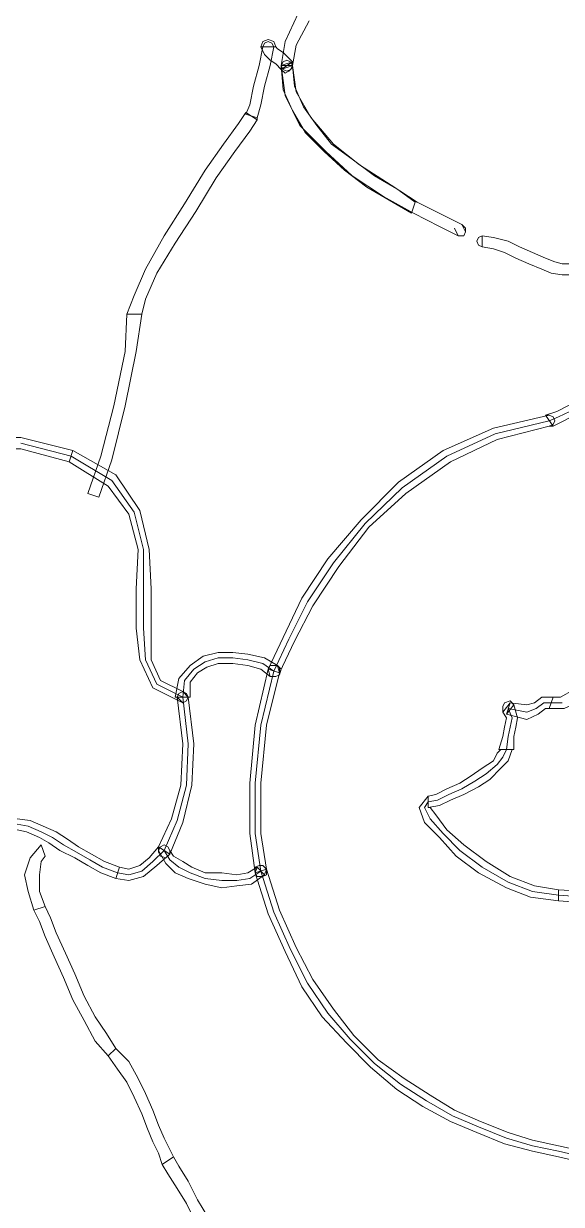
# Model space of a CAD drawing. Header units: millimetres. Extents: x -29311 to -3405, y 28913 to 42880.
# Drawn here: x -8597.88 to -8583.58, y 31404.59 to 31435.98 of the extents above; entities that cross this region are included whole.
import ezdxf

# ---------------------------------------------------------------- set-up
doc = ezdxf.new("R2010")
doc.units = ezdxf.units.MM
doc.layers.add('MIM_İnsan', color=251, linetype='Continuous', lineweight=9)
doc.layers.add('MIM_Selinoks', color=251, linetype='Continuous', lineweight=9)

# ---------------------------------------------------------------- blocks, each defined once
blk = doc.blocks.new('160718_InsanKadın')
at = {"layer": 'MIM_İnsan', "flags": 128}
for points in [[(67.218, 37.617), (67.515, 37.12), (67.762, 36.623), (68.01, 36.226), (68.158, 35.978), (68.456, 36.176), (68.307, 36.425), (68.059, 36.822), (67.812, 37.22), (67.515, 37.816)], [(57.274, 35.829), (57.917, 35.68), (58.61, 35.531), (59.253, 35.332), (59.995, 35.034), (60.687, 34.736), (61.331, 34.339), (62.023, 33.891), (62.716, 33.395), (63.359, 32.749), (63.904, 32.053), (64.448, 31.259), (64.893, 30.414), (65.339, 29.421), (65.684, 28.328), (65.684, 28.328), (65.684, 28.328), (65.784, 28.229), (65.882, 28.229), (65.981, 28.278), (65.981, 28.427), (65.981, 28.427), (65.981, 28.427), (65.981, 28.427), (65.635, 29.52), (65.19, 30.514), (64.745, 31.457), (64.201, 32.252), (63.557, 32.948), (62.914, 33.593), (62.221, 34.189), (61.529, 34.636), (60.787, 35.034), (60.094, 35.332), (59.352, 35.63), (58.61, 35.829), (57.917, 35.978), (57.274, 36.127)], [(57.274, 35.978), (57.917, 35.829), (58.61, 35.68), (59.302, 35.481), (60.045, 35.183), (60.737, 34.885), (61.429, 34.487), (62.123, 34.04), (62.815, 33.494), (63.459, 32.848), (64.052, 32.153), (64.596, 31.358), (65.042, 30.464), (65.487, 29.47), (65.833, 28.378), (65.981, 27.384), (65.981, 26.043), (65.833, 24.503), (65.487, 23.062), (65.09, 22.218), (64.596, 21.224), (63.904, 20.181), (63.062, 19.138), (62.073, 18.194), (60.885, 17.35), (59.599, 16.754), (58.165, 16.406), (57.917, 16.307), (57.62, 16.158)], [(57.175, 29.073), (57.917, 29.023), (58.61, 28.924), (59.253, 28.676), (59.946, 28.278), (60.54, 27.831), (60.984, 27.384), (61.331, 26.987), (61.479, 26.689), (61.381, 26.54), (61.132, 26.49), (60.836, 26.341), (60.49, 26.192), (60.143, 25.993), (59.846, 25.794), (59.549, 25.546), (59.401, 25.347), (59.302, 25.149), (59.253, 24.801), (59.204, 24.553), (59.154, 24.304), (59.253, 24.056), (58.758, 24.155), (58.51, 24.056), (58.313, 23.907), (58.115, 23.907), (57.818, 23.907)], [(72.215, 17.002), (70.88, 17.35), (69.791, 17.996), (69.198, 18.84), (68.95, 19.834), (68.95, 20.877), (68.95, 21.92), (68.9, 22.764), (68.603, 23.41), (67.911, 23.758), (67.911, 23.758), (67.911, 23.758), (67.762, 25), (67.812, 26.093), (68.059, 27.036), (68.406, 27.831), (68.703, 28.129), (69, 28.378), (69.345, 28.477), (69.642, 28.427), (70.039, 28.278), (70.384, 28.079), (70.731, 27.881), (71.078, 27.682), (71.375, 27.483), (71.672, 27.334), (72.017, 27.185), (72.314, 27.136)], [(72.314, 27.285), (72.067, 27.334), (71.72, 27.483), (71.473, 27.632), (71.176, 27.831), (70.781, 28.03), (70.434, 28.229), (70.088, 28.427), (69.692, 28.576), (69.593, 28.278), (69.989, 28.129), (70.336, 27.93), (70.681, 27.732), (70.978, 27.533), (71.275, 27.334), (71.622, 27.185), (71.968, 27.036), (72.314, 26.987)], [(64.843, 5.577), (65.19, 6.322), (65.289, 6.968), (64.992, 6.869), (65.289, 6.968), (65.239, 7.067), (65.14, 7.117), (65.042, 7.067), (64.992, 6.968), (65.289, 7.067), (65.289, 7.067), (64.992, 6.968), (64.893, 6.422), (64.547, 5.776)], [(64.843, 5.577), (65.19, 6.322), (65.289, 6.968), (64.992, 6.968), (64.893, 6.422), (64.547, 5.776)]]:
    blk.add_lwpolyline(points, dxfattribs=at)
for points in [[(68.456, 36.176), (68.456, 36.176), (68.307, 36.425), (68.059, 36.822), (67.812, 37.22), (67.515, 37.816), (67.169, 38.312), (66.872, 38.809), (66.625, 39.207), (66.378, 39.455), (66.179, 39.256), (66.328, 39.008), (66.575, 38.61), (66.872, 38.114), (67.218, 37.617), (67.515, 37.12), (67.762, 36.623), (68.01, 36.226), (68.158, 35.978), (68.158, 35.978), (68.456, 36.176)], [(68.158, 35.978), (68.158, 35.978), (68.257, 35.779), (68.406, 35.481), (68.554, 35.133), (68.703, 34.736), (68.9, 34.289), (69.098, 33.891), (69.345, 33.444), (69.692, 33.097), (69.89, 33.295), (69.642, 33.643), (69.395, 33.991), (69.198, 34.388), (69, 34.835), (68.851, 35.233), (68.703, 35.58), (68.554, 35.878), (68.456, 36.176), (68.456, 36.176), (68.158, 35.978)], [(69.89, 33.295), (69.89, 33.295), (69.642, 33.643), (69.395, 33.991), (69.198, 34.388), (69, 34.835), (68.851, 35.233), (68.703, 35.58), (68.554, 35.878), (68.456, 36.176), (68.158, 35.978), (68.257, 35.779), (68.406, 35.481), (68.554, 35.133), (68.703, 34.736), (68.9, 34.289), (69.098, 33.891), (69.345, 33.444), (69.692, 33.097), (69.692, 33.097), (69.89, 33.295)], [(69.692, 33.097), (69.692, 33.097), (69.939, 32.699), (70.236, 32.252), (70.533, 31.706), (70.781, 31.11), (71.028, 30.563), (71.275, 30.017), (71.423, 29.619), (71.572, 29.321), (71.869, 29.421), (71.72, 29.719), (71.572, 30.116), (71.325, 30.663), (71.078, 31.209), (70.83, 31.805), (70.533, 32.352), (70.236, 32.898), (69.89, 33.295), (69.89, 33.295), (69.692, 33.097)], [(71.869, 29.421), (71.869, 29.421), (71.72, 29.719), (71.572, 30.116), (71.325, 30.663), (71.078, 31.209), (70.83, 31.805), (70.533, 32.352), (70.236, 32.898), (69.89, 33.295), (69.692, 33.097), (69.939, 32.699), (70.236, 32.252), (70.533, 31.706), (70.781, 31.11), (71.028, 30.563), (71.275, 30.017), (71.423, 29.619), (71.572, 29.321), (71.572, 29.321), (71.869, 29.421)], [(57.917, 29.172), (57.917, 29.172), (57.175, 29.222), (56.779, 29.421), (56.581, 29.619), (56.482, 29.868), (56.482, 30.166), (56.532, 30.514), (56.581, 30.762), (56.68, 30.961), (56.284, 30.961), (56.284, 30.762), (56.235, 30.514), (56.185, 30.166), (56.185, 29.868), (56.284, 29.421), (56.581, 29.123), (57.175, 28.924), (57.917, 28.874), (57.917, 28.874), (57.917, 29.172)], [(71.572, 29.321), (71.572, 29.321), (71.72, 28.924), (71.72, 28.477), (71.672, 28.129), (71.572, 27.98), (71.672, 27.682), (71.968, 28.03), (72.117, 28.477), (72.017, 28.924), (71.869, 29.421), (71.869, 29.421), (71.572, 29.321)], [(71.672, 27.682), (71.672, 27.682), (71.968, 28.03), (72.117, 28.477), (72.017, 28.924), (71.869, 29.421), (71.572, 29.321), (71.72, 28.924), (71.72, 28.477), (71.672, 28.129), (71.572, 27.98), (71.572, 27.98), (71.672, 27.682)], [(61.381, 26.391), (61.381, 26.391), (61.628, 26.689), (61.479, 27.086), (61.084, 27.483), (60.638, 27.98), (60.045, 28.427), (59.302, 28.825), (58.659, 29.073), (57.917, 29.172), (57.917, 28.874), (58.56, 28.775), (59.204, 28.527), (59.846, 28.129), (60.44, 27.682), (60.885, 27.285), (61.182, 26.887), (61.331, 26.689), (61.381, 26.689), (61.381, 26.689), (61.381, 26.391)], [(68.406, 27.831), (68.059, 27.036), (67.812, 26.093), (67.762, 25), (67.911, 23.758), (67.862, 23.311), (67.614, 23.013), (67.317, 22.814), (66.971, 22.715), (66.575, 22.715), (66.179, 22.764), (65.784, 22.864), (65.487, 23.062), (65.833, 24.503), (65.981, 26.043), (65.981, 27.384), (65.833, 28.378), (66.13, 28.576), (66.476, 28.626), (66.872, 28.626), (67.317, 28.576), (67.714, 28.427), (68.01, 28.278), (68.257, 28.079), (68.406, 27.831), (68.406, 27.831)], [(68.554, 27.732), (68.554, 27.831), (68.356, 28.179), (68.109, 28.427), (67.762, 28.576), (67.317, 28.725), (66.872, 28.825), (66.476, 28.775), (66.081, 28.725), (65.734, 28.477), (65.932, 28.278), (66.179, 28.427), (66.476, 28.477), (66.872, 28.427), (67.317, 28.427), (67.664, 28.278), (67.911, 28.129), (68.158, 27.98), (68.257, 27.831), (68.257, 27.93), (68.257, 27.831), (68.307, 27.732), (68.406, 27.682), (68.505, 27.732), (68.554, 27.831), (68.554, 27.732)], [(69.692, 28.576), (69.692, 28.576), (69.345, 28.626), (68.95, 28.527), (68.603, 28.229), (68.257, 27.93), (68.554, 27.732), (68.801, 28.03), (69.049, 28.229), (69.345, 28.328), (69.593, 28.278), (69.593, 28.278), (69.692, 28.576)], [(65.734, 28.477), (65.684, 28.328), (65.833, 27.384), (65.833, 26.043), (65.684, 24.503), (65.339, 23.112), (65.635, 23.013), (65.981, 24.503), (66.13, 26.043), (66.13, 27.384), (65.981, 28.427), (65.932, 28.278), (65.981, 28.427), (65.932, 28.527), (65.784, 28.527), (65.684, 28.477), (65.684, 28.328), (65.734, 28.477)], [(65.635, 23.013), (65.635, 23.013), (65.981, 24.503), (66.13, 26.043), (66.13, 27.384), (65.981, 28.427), (65.684, 28.328), (65.833, 27.384), (65.833, 26.043), (65.684, 24.503), (65.339, 23.112), (65.339, 23.112), (65.339, 23.112), (65.339, 22.963), (65.437, 22.913), (65.586, 22.913), (65.635, 23.013), (65.635, 23.013)], [(68.257, 27.93), (68.257, 27.93), (67.911, 27.086), (67.664, 26.093), (67.614, 25), (67.762, 23.758), (68.059, 23.758), (67.911, 25), (67.961, 26.093), (68.208, 26.987), (68.554, 27.732), (68.554, 27.732), (68.554, 27.732), (68.554, 27.881), (68.505, 27.98), (68.356, 28.03), (68.257, 27.93), (68.257, 27.93)], [(68.109, 23.758), (68.059, 23.758), (67.911, 25), (67.961, 26.093), (68.208, 26.987), (68.554, 27.732), (68.257, 27.93), (67.911, 27.086), (67.664, 26.093), (67.614, 25), (67.762, 23.758), (67.714, 23.758), (67.762, 23.758), (67.812, 23.659), (67.911, 23.609), (68.01, 23.659), (68.059, 23.758), (68.109, 23.758)], [(59.501, 25.149), (59.451, 25.149), (59.549, 25.248), (59.649, 25.447), (59.946, 25.645), (60.243, 25.844), (60.54, 26.043), (60.885, 26.192), (61.182, 26.341), (61.381, 26.391), (61.381, 26.689), (61.084, 26.639), (60.787, 26.49), (60.44, 26.341), (60.045, 26.142), (59.748, 25.944), (59.451, 25.645), (59.253, 25.447), (59.154, 25.149), (59.104, 25.149), (59.501, 25.149)], [(59.204, 23.907), (59.401, 24.155), (59.302, 24.304), (59.352, 24.553), (59.401, 24.801), (59.501, 25.149), (59.104, 25.149), (59.104, 24.801), (59.055, 24.553), (59.006, 24.304), (59.104, 23.957), (59.302, 24.205), (59.104, 23.957), (59.204, 23.857), (59.352, 23.907), (59.401, 24.006), (59.401, 24.155), (59.204, 23.907)], [(58.065, 23.758), (58.065, 23.758), (58.362, 23.758), (58.56, 23.907), (58.758, 23.957), (59.204, 23.907), (59.302, 24.205), (58.758, 24.354), (58.462, 24.205), (58.263, 24.056), (58.165, 24.056), (58.165, 24.056), (58.065, 23.758)], [(56.73, 23.211), (56.73, 23.162), (57.126, 23.311), (57.521, 23.559), (57.868, 23.758), (58.065, 23.758), (58.165, 24.056), (57.768, 24.056), (57.323, 23.857), (57.026, 23.609), (56.73, 23.559), (56.73, 23.509), (56.73, 23.211)], [(67.762, 23.758), (67.911, 23.609), (68.505, 23.311), (68.753, 22.764), (68.753, 21.92), (68.753, 20.877), (68.801, 19.834), (69.049, 18.79), (69.692, 17.847), (70.83, 17.201), (70.929, 17.499), (69.89, 18.145), (69.345, 18.89), (69.098, 19.834), (69.148, 20.877), (69.148, 21.92), (69.049, 22.764), (68.703, 23.509), (67.911, 23.907), (68.059, 23.758), (67.911, 23.907), (67.812, 23.857), (67.762, 23.758), (67.812, 23.659), (67.911, 23.609), (67.762, 23.758)], [(65.339, 23.112), (65.387, 22.913), (65.734, 22.715), (66.179, 22.615), (66.575, 22.566), (66.971, 22.566), (67.367, 22.665), (67.714, 22.913), (68.01, 23.261), (68.109, 23.758), (67.714, 23.758), (67.714, 23.36), (67.515, 23.112), (67.268, 22.963), (66.971, 22.864), (66.575, 22.864), (66.179, 22.913), (65.833, 23.013), (65.586, 23.211), (65.635, 23.013), (65.586, 23.211), (65.437, 23.211), (65.339, 23.162), (65.289, 23.013), (65.387, 22.913), (65.339, 23.112)], [(58.263, 16.257), (58.165, 16.257), (59.649, 16.605), (60.984, 17.201), (62.172, 18.045), (63.162, 19.039), (64.052, 20.082), (64.745, 21.125), (65.239, 22.168), (65.635, 23.013), (65.339, 23.112), (64.942, 22.268), (64.448, 21.324), (63.756, 20.281), (62.964, 19.238), (61.974, 18.343), (60.787, 17.499), (59.549, 16.903), (58.165, 16.555), (58.065, 16.555), (58.165, 16.555), (58.065, 16.505), (58.016, 16.406), (58.065, 16.307), (58.165, 16.257), (58.263, 16.257)], [(70.83, 17.201), (70.83, 17.201), (72.215, 16.853), (73.155, 16.853), (73.848, 17.052), (74.392, 17.499), (74.59, 17.996), (74.689, 18.443), (74.739, 18.79), (74.739, 18.79), (74.541, 19.089), (74.442, 18.79), (74.392, 18.443), (74.294, 18.095), (74.095, 17.698), (73.749, 17.35), (73.155, 17.151), (72.215, 17.151), (70.929, 17.499), (70.929, 17.499), (70.83, 17.201)], [(70.137, 18.443), (70.137, 18.443), (69.791, 17.449), (69.445, 16.009), (69.148, 14.568), (69, 13.575), (69.395, 13.575), (69.445, 14.568), (69.742, 16.009), (70.088, 17.35), (70.434, 18.343), (70.434, 18.343), (70.137, 18.443)], [(69.395, 13.575), (69.395, 13.575), (69.445, 14.568), (69.742, 16.009), (70.088, 17.35), (70.434, 18.343), (70.137, 18.443), (69.791, 17.449), (69.445, 16.009), (69.148, 14.568), (69, 13.575), (69, 13.575), (69.395, 13.575)], [(55.591, 15.363), (55.591, 15.363), (55.888, 15.413), (56.235, 15.512), (56.631, 15.611), (56.977, 15.76), (57.373, 15.86), (57.67, 16.009), (57.966, 16.158), (58.263, 16.257), (58.065, 16.555), (57.868, 16.456), (57.571, 16.307), (57.274, 16.158), (56.878, 16.058), (56.532, 15.909), (56.136, 15.81), (55.888, 15.711), (55.591, 15.661), (55.591, 15.661), (55.591, 15.363)], [(69, 13.575), (69, 13.575), (68.9, 13.177), (68.603, 12.482), (68.109, 11.687), (67.565, 10.843), (67.02, 9.948), (66.526, 9.253), (66.13, 8.707), (65.932, 8.409), (66.229, 8.21), (66.426, 8.508), (66.823, 9.054), (67.317, 9.75), (67.862, 10.644), (68.406, 11.488), (68.9, 12.382), (69.198, 13.078), (69.395, 13.575), (69.395, 13.575), (69, 13.575)], [(66.229, 8.259), (66.229, 8.21), (66.426, 8.508), (66.823, 9.054), (67.317, 9.75), (67.862, 10.644), (68.406, 11.488), (68.9, 12.382), (69.198, 13.078), (69.395, 13.575), (69, 13.575), (68.9, 13.177), (68.603, 12.482), (68.109, 11.687), (67.565, 10.843), (67.02, 9.948), (66.526, 9.253), (66.13, 8.707), (65.932, 8.409), (65.932, 8.359), (66.229, 8.259)], [(57.62, 12.233), (57.818, 12.233), (58.016, 12.184), (58.263, 12.084), (58.61, 11.935), (58.956, 11.786), (59.253, 11.637), (59.649, 11.538), (59.946, 11.488), (59.946, 11.786), (59.649, 11.836), (59.352, 11.935), (59.055, 12.084), (58.709, 12.233), (58.362, 12.382), (58.115, 12.482), (57.818, 12.531), (57.62, 12.531), (57.62, 12.233)], [(59.946, 11.488), (60.045, 11.538), (60.094, 11.637), (60.045, 11.737), (59.946, 11.786), (59.946, 11.488)], [(60.391, 11.389), (60.49, 11.19), (60.984, 10.942), (61.677, 10.594), (62.37, 10.147), (63.211, 9.601), (63.904, 9.054), (64.497, 8.359), (64.893, 7.663), (64.992, 6.968), (65.289, 6.968), (65.19, 7.763), (64.795, 8.558), (64.101, 9.253), (63.409, 9.899), (62.568, 10.445), (61.776, 10.892), (61.084, 11.24), (60.589, 11.488), (60.687, 11.29), (60.589, 11.488), (60.44, 11.488), (60.391, 11.389), (60.391, 11.29), (60.49, 11.19), (60.391, 11.389)], [(65.289, 6.968), (65.289, 6.968), (65.239, 7.614), (64.992, 8.16), (64.646, 8.756), (64.151, 9.253), (63.607, 9.75), (63.013, 10.197), (62.42, 10.544), (61.826, 10.892), (61.726, 10.594), (62.221, 10.246), (62.815, 9.899), (63.409, 9.452), (63.953, 9.054), (64.348, 8.558), (64.695, 8.061), (64.942, 7.514), (64.992, 6.968), (64.992, 6.968), (64.992, 6.968), (65.042, 6.869), (65.14, 6.819), (65.239, 6.869), (65.289, 6.968), (65.289, 6.968)], [(65.437, 6.471), (65.784, 6.471), (65.882, 6.968), (66.031, 7.514), (66.13, 8.011), (66.229, 8.259), (65.932, 8.359), (65.833, 8.011), (65.734, 7.514), (65.586, 6.968), (65.487, 6.471), (65.833, 6.471), (65.487, 6.471), (65.537, 6.372), (65.635, 6.322), (65.734, 6.372), (65.784, 6.471), (65.437, 6.471)], [(65.932, 8.409), (65.932, 8.359), (65.833, 8.011), (65.734, 7.514), (65.586, 6.968), (65.487, 6.471), (65.784, 6.471), (65.882, 6.968), (66.031, 7.514), (66.13, 8.011), (66.229, 8.259), (66.229, 8.21), (65.932, 8.409)], [(64.992, 6.968), (64.992, 6.869), (65.239, 6.62), (65.387, 6.521), (65.437, 6.471), (65.437, 6.471), (65.833, 6.471), (65.734, 6.67), (65.586, 6.819), (65.437, 6.918), (65.289, 7.067), (65.289, 6.968), (65.289, 7.067), (65.19, 7.167), (65.09, 7.117), (64.992, 7.018), (64.992, 6.869), (64.992, 6.968)], [(65.487, 6.471), (65.833, 6.471), (65.734, 6.67), (65.586, 6.819), (65.437, 6.918), (65.289, 7.067), (64.992, 6.869), (65.239, 6.62), (65.387, 6.521), (65.437, 6.471), (65.437, 6.471), (65.784, 6.471), (65.437, 6.471), (65.487, 6.322), (65.635, 6.273), (65.784, 6.322), (65.833, 6.471), (65.487, 6.471)]]:
    blk.add_lwpolyline(points, close=True, dxfattribs=at)

msp = doc.modelspace()

# ---------------------------------------------------------------- block references
at = {"layer": 'MIM_Selinoks', "rotation": 179.9999999999886}
msp.add_blockref('160718_InsanKadın', (-8525.739, 31441.827), dxfattribs=at)

doc.saveas('drawing.dxf')
